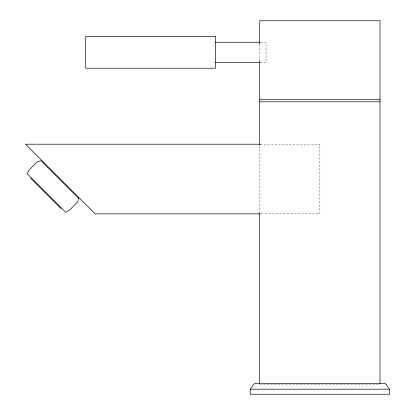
<?xml version="1.0" encoding="UTF-8"?>
<svg xmlns="http://www.w3.org/2000/svg" width="415" height="415" viewBox="0 0 415 415"><rect width="100%" height="100%" fill="white"/><g stroke="black" fill="none" stroke-linecap="round" stroke-linejoin="round"><path stroke-width="0.31" stroke-dasharray="2.08 1.56" d="M260.931 42.273L266.057 42.273L266.057 62.53L260.931 62.53M260.215 144.197L319.866 144.197L319.866 213.829L260.931 213.829M259.728 384.752L380.005 384.752M259.728 44.654L259.728 60.159M259.728 145.815L259.728 212.511"/><path stroke-width="0.62" d="M250.229 389.187L254.411 383.486L385.322 383.486L389.503 389.187L389.503 394.25L250.229 394.25L250.229 389.187L389.503 389.187M215.411 42.273L260.288 42.273M215.411 62.53L260.288 62.53M259.728 99.564L380.005 99.564M259.728 101.779L380.005 101.779M260.215 144.197L25.497 144.197L95.134 213.829L260.283 213.829M30.663 178.227L61.104 208.667M380.005 383.46L380.005 20.75L259.728 20.75L259.728 44.006M259.728 60.803L259.728 145.167M259.728 213.154L259.728 383.46M78.617 198.313L77.724 201.892L69.217 210.4L65.637 212.19L27.141 173.693L28.931 170.109L37.438 161.606L41.018 160.709L78.617 198.313M215.411 36.577L85.635 36.577L85.635 68.231L215.411 68.231L215.411 36.577"/></g></svg>
